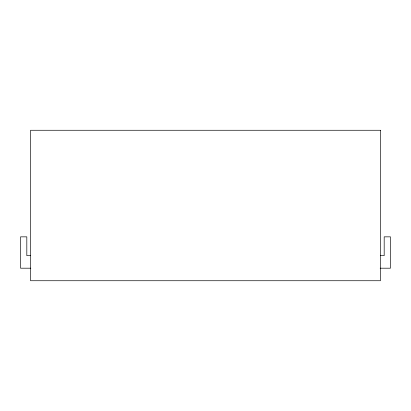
<?xml version="1.0" encoding="UTF-8"?>
<svg xmlns="http://www.w3.org/2000/svg" width="411" height="411" viewBox="0 0 411 411"><rect width="100%" height="100%" fill="white"/><g stroke="black" fill="none" stroke-linecap="round" stroke-linejoin="round"><path stroke-width="0.62" d="M30.661 255.657L26.818 255.657L26.818 236.849L20.55 236.849L20.55 268.193L30.825 268.193M380.339 255.657L384.182 255.657L384.182 236.849L390.45 236.849L390.45 268.193L380.175 268.193M380.427 130.266L30.573 130.266L30.573 280.734L380.427 280.734L380.427 130.266"/></g></svg>
